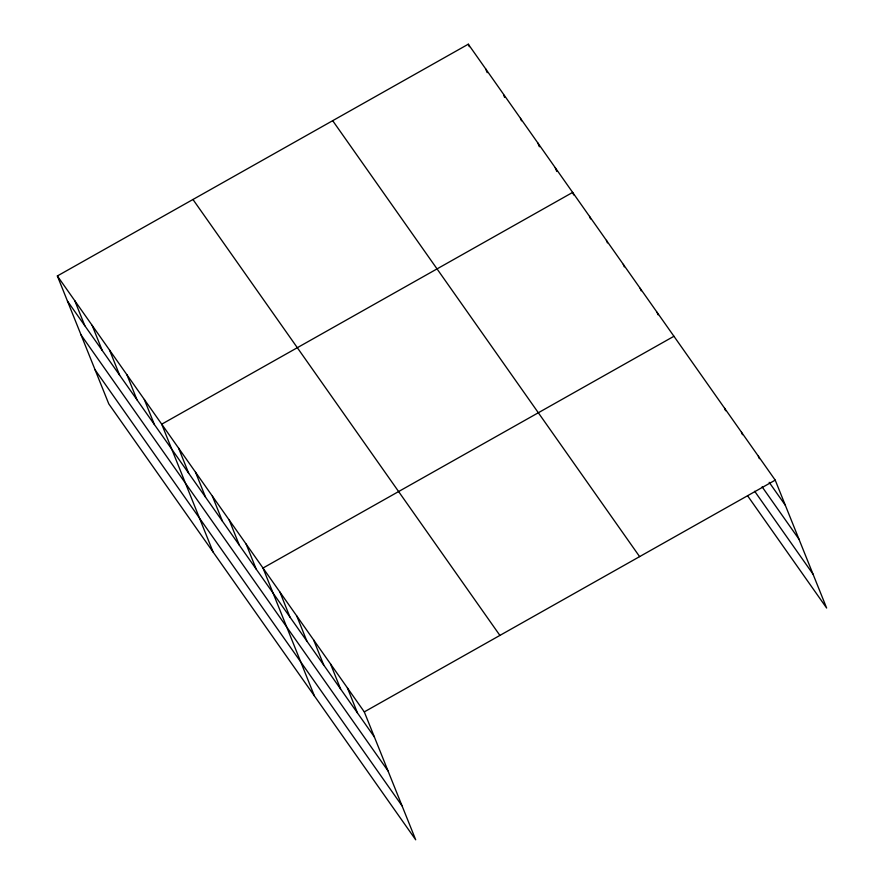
<?xml version="1.0" encoding="UTF-8"?>
<svg xmlns="http://www.w3.org/2000/svg" width="884" height="884" viewBox="0 0 884 884"><rect width="100%" height="100%" fill="white"/><g stroke="black" fill="none" stroke-linecap="round" stroke-linejoin="round"><path stroke-width="1.33" d="M57.361 275.963L364.296 711.896L415.701 839.8L108.776 403.866L57.361 275.963L468.299 44.2L775.224 480.134L826.639 608.037L747.599 495.78M673.939 336.274L263.001 568.036L314.417 695.94M364.296 711.896L775.224 480.134M769.179 482.321L785.301 505.206M762.107 486.83L798.937 539.141M754.682 491.272L812.993 574.103M332.682 120.677L639.618 556.622M192.966 199.486L499.902 635.419M67.438 301.035L374.363 736.969M81.085 334.97L388.01 770.903M95.14 369.932L402.065 805.865M758.339 456.155L759.345 458.663M741.455 432.188L742.461 434.685M724.582 408.209L725.587 410.717M657.055 312.306L658.061 314.803M640.171 288.328L641.176 290.836M623.286 264.349L624.303 266.858M606.413 240.371L607.418 242.879M589.529 216.392L590.534 218.9M573.661 194.922L572.644 192.414L161.717 424.187L213.132 552.08M555.251 167.717L556.765 171.474M537.859 143.009L539.373 146.777M520.466 118.312L521.483 120.821M503.582 94.864L504.587 97.362M485.692 68.908L487.194 72.665M468.299 44.2L469.305 46.708M347.412 687.929L357.49 712.99M330.528 663.95L340.605 689.012M313.643 639.972L323.721 665.033M296.77 615.993L306.847 641.066M279.885 592.015L289.963 617.087M246.128 544.069L256.205 569.13M229.243 520.09L239.321 545.152M212.359 496.112L222.436 521.184M195.486 472.133L205.563 497.206M178.601 448.155L188.679 473.227M144.324 399.48L154.402 424.552M126.931 374.772L137.009 399.844M109.539 350.075L119.616 375.136M92.146 325.367L102.224 350.44M74.753 300.671L84.831 325.732"/></g></svg>
